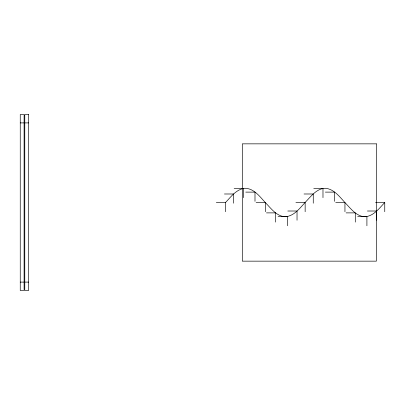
<?xml version="1.0" encoding="UTF-8"?>
<svg xmlns="http://www.w3.org/2000/svg" width="405" height="405" viewBox="0 0 405 405"><rect width="100%" height="100%" fill="white"/><g stroke="black" fill="none" stroke-linecap="round" stroke-linejoin="round"><path stroke-width="0.61" d="M225.544 211.719L225.544 202.5C230.987 196.759 236.429 189.11 244.939 188.264C254.467 188.426 260.364 197.443 266.338 203.614C271.669 209.248 277.435 216.898 286.001 216.721C295.032 215.556 300.545 207.168 306.388 201.108C311.637 195.554 317.363 188.097 325.787 188.279C334.824 189.439 340.347 197.822 346.189 203.897C351.444 209.451 357.175 216.913 365.604 216.721C373.987 215.708 379.353 208.2 384.75 202.5L375.531 202.5M20.25 122.897L28.628 122.897M234.166 188.441L243.38 188.441L243.38 197.66M313.769 188.441L322.982 188.441L322.982 197.66M245.779 192.117L254.993 192.117L254.993 201.331M325.382 192.117L334.596 192.117L334.596 201.331M224.441 193.99L233.655 193.99L233.655 203.204M304.044 193.99L313.262 193.99L313.262 203.204M216.326 202.5L225.544 202.5M256.127 202.5L265.346 202.5L265.346 211.719M295.928 202.5L305.147 202.5L305.147 211.719M335.73 202.5L344.949 202.5L344.949 211.719M287.813 211.01L297.032 211.01L297.032 220.229M367.421 211.01L376.635 211.01L376.635 220.229M266.48 212.883L275.694 212.883L275.694 222.102M346.083 212.883L355.296 212.883L355.296 222.102M278.093 216.559L287.307 216.559L287.307 225.772M357.696 216.559L366.91 216.559L366.91 225.772M20.25 282.103L28.628 282.103M384.75 202.5L384.75 211.719M28.628 114.519L20.25 114.519L20.25 290.481L28.628 290.481L28.628 114.519M24.776 115.354L24.103 115.354L24.103 289.646L24.776 289.646L24.776 115.354M376.372 143.846L242.301 143.846L242.301 261.154L376.372 261.154L376.372 143.846"/></g></svg>
